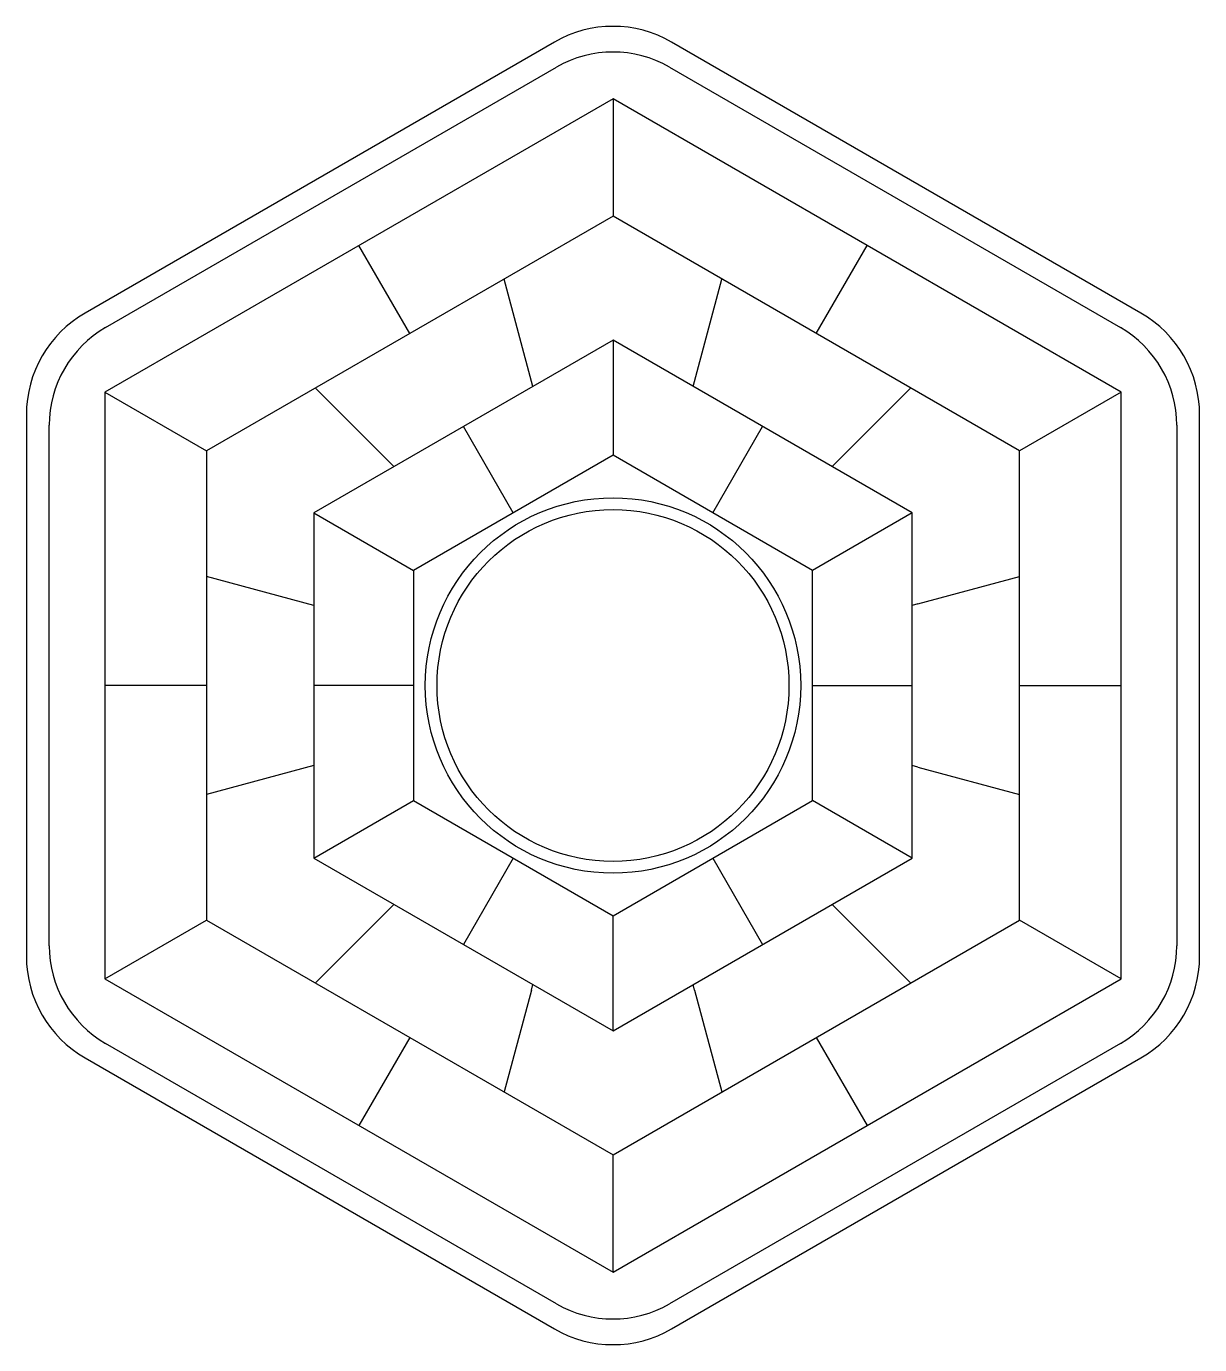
# Model space of a CAD drawing. Header units: millimetres. Extents: x -100 to 400, y -196 to 56.
# Drawn here: x -100 to 0, y -56.2 to 56.2 of the extents above; entities that cross this region are included whole.
import ezdxf

# ---------------------------------------------------------------- set-up
doc = ezdxf.new("R2010")
doc.units = ezdxf.units.MM
doc.layers.get('0').update_dxf_attribs({"lineweight": 25, "true_color": 0xffffff})
doc.layers.add('cut', color=1, linetype='Continuous', lineweight=25, true_color=0xff0000)

msp = doc.modelspace()

# ---------------------------------------------------------------- linework, layer by layer
for p, q in [((-55, 54.85), (-95, 31.75)), ((-5, 31.75), (-45, 54.85)), ((-100, 23.09), (-100, -23.09)), ((0, -23.09), (0, 23.09)), ((-95, -31.75), (-55, -54.85)), ((-45, -54.85), (-5, -31.75))]:
    msp.add_line(p, q)
msp.add_circle((-50, 0), 15)
for centre, start, end in [((-50, 46.19), 60, 120), ((-90, 23.09), 120, 180), ((-10, 23.09), 360, 60), ((-90, -23.09), 180, 240), ((-10, -23.09), 300, 360), ((-50, -46.19), 240, 300)]:
    msp.add_arc(centre, 10, start, end)
at = {"layer": 'cut'}
for p, q in [((-93.25, 30.52), (-54.81, 52.71)), ((-45.19, 52.71), (-6.75, 30.52)), ((-50, 50), (-93.3, 25)), ((-6.7, 25), (-50, 50)), ((-50, 50), (-50, 40)), ((-50, 40), (-84.64, 20)), ((-15.36, 20), (-50, 40)), ((-67.32, 30), (-71.65, 37.5)), ((-32.68, 30), (-28.35, 37.5)), ((-56.83, 25.5), (-59.28, 34.64)), ((-43.17, 25.5), (-40.72, 34.64)), ((-50, 29.44), (-75.5, 14.72)), ((-24.5, 14.72), (-50, 29.44)), ((-50, 29.44), (-50, 19.63)), ((-93.3, 25), (-93.3, -25)), ((-93.3, 25), (-84.64, 20)), ((-69.02, 19.02), (-75.36, 25.36)), ((-31.33, 18.67), (-24.64, 25.36)), ((-6.7, 25), (-15.36, 20)), ((-6.7, -25), (-6.7, 25)), ((-98.05, -22.19), (-98.05, 22.19)), ((-58.5, 14.72), (-62.75, 22.08)), ((-41.5, 14.72), (-37.25, 22.08)), ((-1.95, 22.19), (-1.95, -22.19)), ((-84.64, 20), (-84.64, -20)), ((-50, 19.63), (-67, 9.81)), ((-33, 9.81), (-50, 19.63)), ((-15.36, -20), (-15.36, 20)), ((-69.02, 19.02), (-68.67, 18.67)), ((-75.5, 14.72), (-75.5, -14.72)), ((-75.5, 14.72), (-67, 9.81)), ((-24.5, 14.72), (-33, 9.81)), ((-24.5, -14.72), (-24.5, 14.72)), ((-75.5, 6.83), (-84.64, 9.28)), ((-67, 9.81), (-67, -9.81)), ((-33, -9.81), (-33, 9.81)), ((-24.02, 6.96), (-15.36, 9.28)), ((-24.02, 6.96), (-24.5, 6.83)), ((-84.64, 0), (-93.3, 0)), ((-67, 0), (-75.5, 0)), ((-33, 0), (-24.5, 0)), ((-15.36, 0), (-6.7, 0)), ((-75.5, -6.83), (-84.64, -9.28)), ((-24.02, -6.96), (-24.5, -6.83)), ((-24.02, -6.96), (-15.36, -9.28)), ((-75.5, -14.72), (-67, -9.81)), ((-67, -9.81), (-50, -19.63)), ((-50, -19.63), (-33, -9.81)), ((-24.5, -14.72), (-33, -9.81)), ((-75.5, -14.72), (-50, -29.44)), ((-58.5, -14.72), (-62.75, -22.08)), ((-50, -29.44), (-24.5, -14.72)), ((-41.5, -14.72), (-37.25, -22.08)), ((-69.02, -19.02), (-75.36, -25.36)), ((-69.02, -19.02), (-68.67, -18.67)), ((-31.33, -18.67), (-24.64, -25.36)), ((-93.3, -25), (-84.64, -20)), ((-84.64, -20), (-50, -40)), ((-50, -29.44), (-50, -19.63)), ((-50, -40), (-15.36, -20)), ((-6.7, -25), (-15.36, -20)), ((-93.3, -25), (-50, -50)), ((-56.96, -25.98), (-56.83, -25.5)), ((-50, -50), (-6.7, -25)), ((-43.04, -25.98), (-43.17, -25.5)), ((-56.96, -25.98), (-59.28, -34.64)), ((-43.04, -25.98), (-40.72, -34.64)), ((-67.32, -30), (-71.65, -37.5)), ((-32.68, -30), (-28.35, -37.5)), ((-54.81, -52.71), (-93.25, -30.52)), ((-6.75, -30.52), (-45.19, -52.71)), ((-50, -50), (-50, -40))]:
    msp.add_line(p, q, dxfattribs=at)
msp.add_circle((-50, 0), 16, dxfattribs=at)
for centre, start, end in [((-50, 44.39), 60, 120), ((-88.44, 22.19), 120, 180), ((-11.56, 22.19), 360, 60), ((-88.44, -22.19), 180, 240), ((-11.56, -22.19), 300, 360), ((-50, -44.39), 240, 300)]:
    msp.add_arc(centre, 9.61, start, end, dxfattribs=at)

doc.saveas('drawing.dxf')
